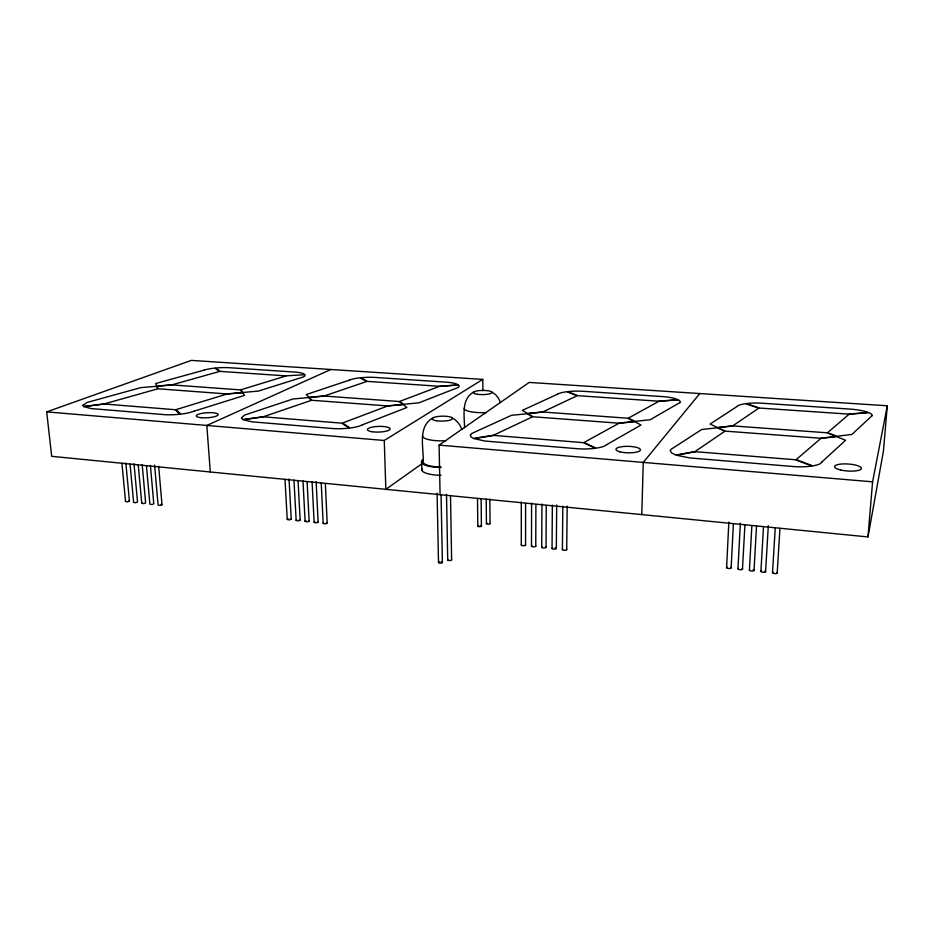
<?xml version="1.0" encoding="UTF-8"?>
<svg xmlns="http://www.w3.org/2000/svg" width="934" height="934" viewBox="0 0 934 934"><rect width="100%" height="100%" fill="white"/><g stroke="black" fill="none" stroke-linecap="round" stroke-linejoin="round"><path stroke-width="1.4" d="M525.562 545.059L525.597 503.484M531.493 546.157L531.586 503.052M535.766 546.133L535.894 504.453M541.732 547.242L541.93 504.021M546.028 547.312L546.262 505.527M552.041 548.456L552.356 505.119M556.337 548.375L556.687 505.049M562.396 549.519L562.817 506.076M566.716 549.601L567.183 506.146M641.775 514.599L643.269 462.412L699.788 393.553M726.594 567.662L728.847 522.106M731.159 567.755L733.4 523.6M737.965 568.771L740.358 523.098M738.362 568.409A2.312 0.794 3.9 0 0 739.506 569.67L740.102 569.752A2.312 0.794 3.9 0 0 742.448 569.355L744.935 524.885M749.43 569.973L751.87 525.62M754.03 570.487L756.528 526.076M764.934 571.059A2.335 0.806 4.3 0 1 765.39 571.97A2.335 0.806 4.3 0 1 763.206 572.308L762.599 572.238A2.335 0.806 4.3 0 1 760.918 571.339L763.498 526.846M765.588 571.678L768.308 525.714M772.523 572.53L775.243 527.932M777.181 573.044L779.948 528.399M82.963 405.216L83.546 406.5L104.421 403.85L157.577 388.894L156.328 386.314L140.777 387.633L87.084 402.449L82.939 405.426M482.89 390.704L482.785 379.402L191.318 360.396L46.7 411.882L51.662 456.317L867.99 536.933L872.589 481.827L887.3 405.776L529.204 382.426L439.097 445.121L440.077 494.681M887.3 405.776L883.436 451.075L867.99 536.933M441 467.023A20.069 5.546 -1.1 0 1 423.242 461.151C423.662 447.129 417.51 426.453 432.921 417.895M464.583 427.737C464.373 415.805 461.046 398.865 473.9 391.895M241.509 417.86L244.393 415.14L292.891 399.005L308.547 397.569L311.314 400.371L263.505 416.681L242.875 419.564L241.521 417.953M150.409 465.412L153.795 503.788L151.927 504.535L149.884 504.162L146.451 465.751M134.006 463.813L137.531 502.013L135.57 502.749L133.609 502.352L130.048 464.116M760.918 571.339L761.012 571.129A2.335 0.806 4.3 0 1 761.642 570.814M158.675 466.288L162.002 504.757L159.924 505.469L158.079 505.014L154.589 465.085M142.178 464.653L145.646 502.959L143.556 503.659L141.734 503.204L138.232 464.887M141.734 503.204L142.4 502.761M125.856 463.042L129.441 501.173L127.339 501.862L125.553 501.418L121.922 463.276M422.635 463.252L385.847 489.323L384.259 440.474L482.785 379.402M330.834 369.49L206.834 425.449L210.29 471.985M285.967 375.982L240.832 389.793L243.109 392.455L258.368 391.077L303.352 376.939A19.112 3.934 -2.5 0 0 304.846 374.721L285.746 375.853L220.237 371.393L215.626 368.031A18.878 3.748 -3 0 1 229.729 367.739L294.56 372.059A19.1 3.923 -2.5 0 1 304.624 374.592M46.7 411.882L384.259 440.474M439.097 445.121L872.589 481.827M161.115 504.325L162.002 504.757M128.6 500.741L129.441 501.173M451.589 417.475C456.341 420.067 460.158 424.234 461.816 429.442M491.833 392.023L495.627 394.72L498.558 398.316L500.402 402.589M289.026 478.944L291.256 519.024M284.975 479.189L287.24 519.292M293.965 480.123L296.16 520.32M302.99 480.975L305.103 521.265M298.086 481.22L300.153 519.958M307.134 482.154L309.131 520.997M316.147 481.711L318.132 522.083M312.084 481.781L314.116 522.164M325.359 483.964L327.192 522.982M321.214 482.773L323.152 523.262M421.643 461.139L421.876 470.409M437.077 493.164L438.501 562.42M441.058 494.658L442.389 562.501M450.503 495.791L451.612 559.91M446.51 494.273L447.713 559.84M477.507 498.464L477.799 526.064M486.217 498.954L486.427 523.554M481.127 498.511L481.407 526.122M489.848 499.013L490.046 523.624M521.289 501.99L521.3 544.977M486.299 412.559A18.587 4.39 -0.6 0 1 464.315 408.065M489.86 523.32A1.81 0.584 -0.4 0 1 489.171 524.091A1.81 0.584 -0.4 0 1 486.766 523.939A1.81 0.584 -0.4 0 1 487.058 523.157M480.613 525.597A1.81 0.584 -0.6 0 1 480.893 526.496A1.81 0.584 -0.6 0 1 478.138 526.449A1.81 0.584 -0.6 0 1 478.815 525.573M445.845 440.731A20.186 5.184 -1 0 1 422.635 435.384M451.601 559.735A1.961 0.689 -1.1 0 1 449.464 560.563A1.961 0.689 -1.1 0 1 447.83 559.664M441.14 561.801A1.961 0.689 -1.2 0 1 442.027 562.84A1.961 0.689 -1.2 0 1 438.922 562.922A1.961 0.689 -1.2 0 1 439.645 561.848M440.825 467.49A21.68 5.989 -1.1 0 1 423.055 459.598M440.976 475.301A21.634 6.106 -1.1 0 1 421.829 468.821M730.727 567.347A2.3 0.794 3.7 0 1 730.388 568.397A2.3 0.794 3.7 0 1 727.282 568.187A2.3 0.794 3.7 0 1 727.084 567.113M776.691 572.414A2.347 0.806 4.5 0 1 776.458 573.488A2.347 0.806 4.5 0 1 773.282 573.278A2.347 0.806 4.5 0 1 772.978 572.168M742.016 568.549A2.312 0.794 3.9 0 1 742.565 569.156M753.143 569.693A2.323 0.794 4.1 0 1 753.68 570.791A2.323 0.794 4.1 0 1 750.644 570.872A2.323 0.794 4.1 0 1 749.593 569.787M525.328 544.685A2.137 0.724 0.2 0 1 524.733 545.596A2.137 0.724 0.2 0 1 521.989 545.549A2.137 0.724 0.2 0 1 521.639 544.627M566.448 549.227A2.16 0.736 0.9 0 1 565.922 550.149A2.16 0.736 0.9 0 1 563.144 550.103A2.16 0.736 0.9 0 1 562.7 549.157M532.065 545.643A2.137 0.724 0.3 0 0 532.625 546.787L533.151 546.857A2.137 0.724 0.3 0 0 535.521 546.495L535.719 546.32A2.137 0.724 0.3 0 0 535.672 545.946M545.444 546.787A2.148 0.736 0.5 0 1 545.479 547.779A2.148 0.736 0.5 0 1 542.596 547.849A2.148 0.736 0.5 0 1 542.059 546.88M555.1 547.756A2.16 0.736 0.7 0 1 556.244 548.655A2.16 0.736 0.7 0 1 553.815 549.134L553.278 549.075A2.16 0.736 0.7 0 1 552.076 548.258L552.239 548.083A2.16 0.736 0.7 0 1 552.543 547.919M290.941 518.732A2.008 0.63 -3.4 0 1 290.322 519.631A2.008 0.63 -3.4 0 1 287.555 519.584A2.008 0.63 -3.4 0 1 288.174 518.685M326.503 522.573A2.031 0.642 -3 0 1 326.702 523.472A2.031 0.642 -3 0 1 323.841 523.67A2.031 0.642 -3 0 1 323.654 522.771M299.405 519.573A2.02 0.63 -3.3 0 1 300.012 520.296L299.744 520.448A2.02 0.63 -3.3 0 1 297.362 520.763L296.919 520.705A2.02 0.63 -3.3 0 1 296.58 519.829M308.804 520.693A2.02 0.63 -3.2 0 1 308.22 521.604A2.02 0.63 -3.2 0 1 305.43 521.557A2.02 0.63 -3.2 0 1 306.013 520.647M317.677 521.639A2.02 0.642 -3.1 0 1 317.77 522.41A2.02 0.642 -3.1 0 1 315.412 522.76L314.945 522.701A2.02 0.642 -3.1 0 1 314.233 521.989L314.478 521.826A2.02 0.642 -3.1 0 1 314.84 521.686M670.32 450.748L671.628 452.92L675.807 455.068L695.13 451.484L724.831 431.263L717.347 427.795L701.656 429.535L670.775 449.511L670.32 450.748M821.967 461.898L820.671 463.392A26.024 6.783 3.3 0 1 812.778 465.879L796.153 459.621L820.869 438.431L836.63 436.61L845.539 440.276L821.967 461.898M470.397 435.162L470.993 436.878L473.515 438.478L493.561 435.221L532.38 416.891L527.208 413.739L511.47 415.326L471.74 433.469L470.397 435.162M872.216 415.583L851.89 434.45L836.736 436.295L827.582 432.675L849.053 414.276L868.702 412.641A23.081 5.184 3.2 0 1 872.216 415.583M737.241 406.348L710.062 424.083L717.557 427.492L732.921 425.752L758.817 408.135L745.554 403.698A22.171 5.032 2.3 0 0 737.241 406.348M606.913 444.537L604.87 445.892A23.899 6.234 0.7 0 1 596.114 448.133L583.948 442.518L618.833 423.347L634.676 421.678L641.004 425.005L606.913 444.537M679.975 402.531L650.227 419.716L634.945 421.386L628.349 418.117L658.855 401.34L678.329 399.845A21.284 4.845 1.2 0 1 679.975 402.531M557.656 394.148L522.339 410.365L527.558 413.458L542.993 411.871L577.06 395.782L566.961 391.72A20.653 4.67 0.4 0 0 557.656 394.148M362.404 424.818L359.637 426.009A22.323 5.441 -2.2 0 1 350.087 427.982L342.498 423.044L387.4 406.057L403.208 404.574L406.885 407.516L362.404 424.818M458.197 387.458L418.969 402.811L403.651 404.317L399.705 401.398L439.33 386.407L458.477 385.053A19.801 4.343 -1 0 1 458.197 387.458M349.725 380.021L306.2 394.568L309.061 397.324L324.448 395.899L366.758 381.481L360.01 377.838A19.439 4.156 -1.7 0 0 349.725 380.021M193.933 411.229L190.734 412.303A21.669 4.822 -3.7 0 1 180.741 414.112L176.012 409.617L226.845 394.066L242.56 392.689L244.568 395.386L193.933 411.229M204.067 370.133L155.569 383.559L156.924 386.092L172.218 384.773L219.525 371.463L214.925 368.101A18.89 3.748 -3 0 0 204.067 370.133M695.667 451.706L676.496 455.255L689.759 457.929L794.309 466.615A26.024 6.783 3.3 0 0 811.996 466.008L795.371 459.75L695.667 451.706M493.946 435.431L474.052 438.641L485.073 441.058L578.415 448.799A23.899 6.246 0.7 0 0 595.297 448.25L583.155 442.623L493.946 435.431M263.738 416.856L243.26 419.716L251.947 421.829L333.298 428.589A22.323 5.441 -2.2 0 0 349.258 428.087L341.692 423.149L263.738 416.856M104.561 404.013L83.838 406.629L91.03 408.555L164.606 414.673A21.669 4.833 -3.7 0 0 179.923 414.206L175.195 409.711L104.561 404.013M836.012 436.4L820.262 438.221L725.566 431.158L718.083 427.69L733.459 425.951L826.87 432.781L836.012 436.4M634.209 421.491L618.378 423.149L533.127 416.786L527.955 413.645L543.39 412.057L627.613 418.21L634.209 421.491M402.904 404.399L387.108 405.893L312.073 400.289L309.306 397.487L324.693 396.063L398.958 401.492L402.904 404.399M242.361 392.537L226.647 393.914L158.348 388.813L157.087 386.244L172.381 384.925L240.085 389.875L242.361 392.537M868.106 412.466L848.469 414.101L759.494 408.053L746.219 403.605A22.159 5.032 2.3 0 1 762.354 403.243L850.01 409.092A23.07 5.172 3.2 0 1 868.106 412.466M677.862 399.682L658.412 401.176L577.749 395.689L567.65 391.638A20.653 4.67 0.4 0 1 583.096 391.299L662.685 396.6A21.26 4.833 1.2 0 1 677.862 399.682M458.162 384.913L439.015 386.267L367.459 381.399L360.711 377.768A19.439 4.145 -1.7 0 1 375.375 377.441L446.09 382.158A19.789 4.331 -1 0 1 458.162 384.913M477.461 394.3A9.328 2.09 -0.6 0 0 491.973 392.572A9.328 2.09 -0.6 0 0 478.582 390.681A9.328 2.09 -0.6 0 0 477.461 394.3M436.435 420.744A10.134 2.463 -1 0 0 452.43 418.712A10.134 2.463 -1 0 0 438.174 416.459A10.134 2.463 -1 0 0 436.435 420.744M840.612 469.989A13.461 3.514 3.9 0 0 861.405 468.588A13.461 3.514 3.9 0 0 841.989 463.988A13.461 3.514 3.9 0 0 840.612 469.989M619.896 451.811A12.259 3.246 1.2 0 0 640.152 450.538A12.259 3.246 1.2 0 0 624.519 446.417A12.259 3.246 1.2 0 0 619.896 451.811M371.709 431.671A11.36 2.837 -1.8 0 0 390.003 429.325A11.36 2.837 -1.8 0 0 374.581 426.721A11.36 2.837 -1.8 0 0 371.709 431.671M201.581 417.731A10.986 2.522 -3.5 0 0 218.159 414.638A10.986 2.522 -3.5 0 0 201.837 413.353A10.986 2.522 -3.5 0 0 201.581 417.731"/></g></svg>
